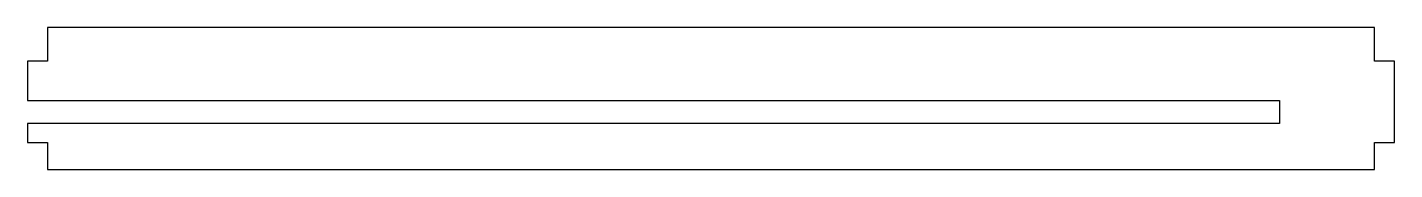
# Model space of a CAD drawing. Header units: metres. Extents: x -39 to 163, y 70 to 91.
import ezdxf

# ---------------------------------------------------------------- set-up
doc = ezdxf.new("R2010")
doc.units = ezdxf.units.M

msp = doc.modelspace()

# ---------------------------------------------------------------- linework, layer by layer
for p, q in [((160, 91), (-36, 91)), ((-36, 91), (-36, 86)), ((160, 86), (160, 91)), ((-36, 86), (-39, 86)), ((-39, 86), (-39, 80.2)), ((163, 86), (160, 86)), ((163, 74), (163, 86)), ((-39, 80.2), (146, 80.2)), ((146, 80.2), (146, 76.8)), ((146, 76.8), (-39, 76.8)), ((-39, 76.8), (-39, 74)), ((-39, 74), (-36, 74)), ((-36, 74), (-36, 70)), ((160, 74), (163, 74)), ((160, 70), (160, 74)), ((-36, 70), (160, 70))]:
    msp.add_line(p, q)

doc.saveas('drawing.dxf')
